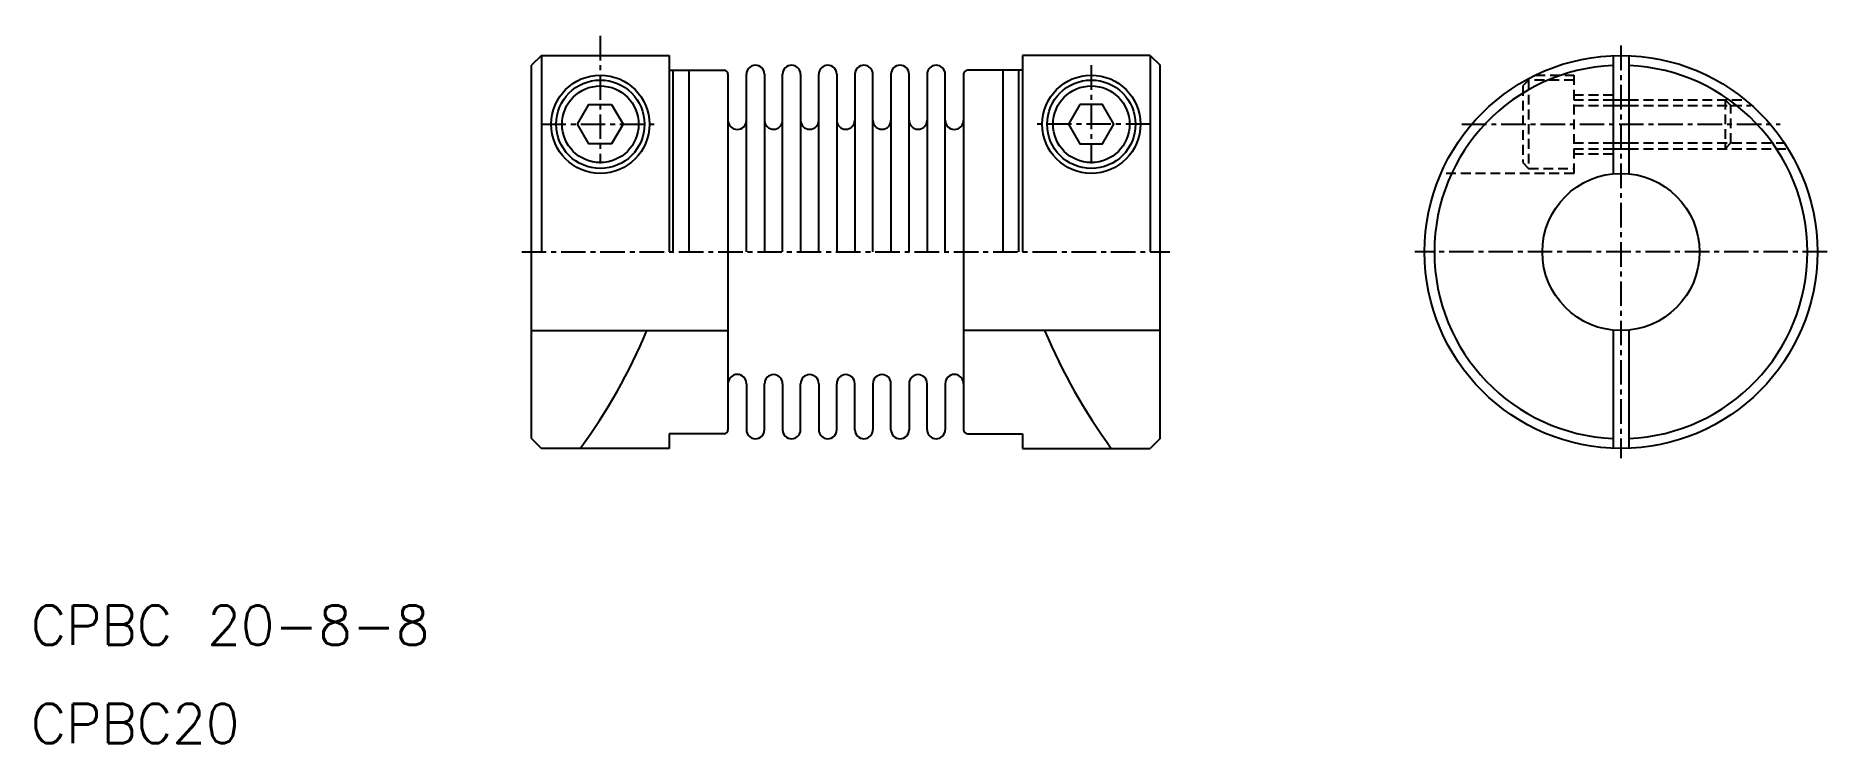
# Model space of a CAD drawing. Extents: x 5.3 to 96.5, y 5 to 41.
import ezdxf

# ---------------------------------------------------------------- set-up
doc = ezdxf.new("R2010")
doc.units = 0
doc.linetypes.add('CENTER', pattern=[2, 1.25, -0.25, 0.25, -0.25])
doc.linetypes.add('DASHED', pattern=[0.75, 0.5, -0.25])
doc.layers.get('0').update_dxf_attribs({"linetype": 'CONTINUOUS'})
doc.layers.add('CENTER', color=1, linetype='CENTER')
doc.styles.get("Standard").update_dxf_attribs({"font": 'txt', "bigfont": 'BIGFONT'})

msp = doc.modelspace()

# ---------------------------------------------------------------- linework, layer by layer
at = {"color": 7, "linetype": 'CONTINUOUS'}
for p, q in [((31, 40), (30.5, 39.5)), ((30.5, 20.5), (30.5, 39.5)), ((31, 40), (37.5, 40)), ((31, 40), (31, 30)), ((37.5, 40), (37.5, 39.25)), ((37.5, 39.25), (37.5, 30)), ((37.5, 39.25), (40.3, 39.25)), ((37.7, 39.25), (37.7, 30)), ((38.5, 39.25), (38.5, 30)), ((55.5, 39.25), (52.7, 39.25)), ((54.5, 39.25), (54.5, 30)), ((55.3, 39.25), (55.3, 30)), ((62, 40), (55.5, 40)), ((55.5, 40), (55.5, 39.25)), ((55.5, 39.25), (55.5, 30)), ((62, 40), (62, 30)), ((62, 40), (62.5, 39.5)), ((62.5, 20.5), (62.5, 39.5)), ((85.569, 39.992), (85.569, 33.98)), ((86.369, 39.992), (86.369, 33.98)), ((40.5, 39.05), (40.5, 20.95)), ((41.44, 30), (41.44, 39.045)), ((42.36, 39.045), (42.36, 30)), ((43.28, 30), (43.28, 39.045)), ((44.2, 39.045), (44.2, 30)), ((45.12, 30), (45.12, 39.045)), ((46.04, 39.045), (46.04, 30)), ((46.96, 39.045), (46.96, 30)), ((47.88, 30), (47.88, 39.045)), ((48.8, 39.045), (48.8, 30)), ((49.72, 30), (49.72, 39.045)), ((50.64, 39.045), (50.64, 30)), ((51.56, 30), (51.56, 39.045)), ((52.5, 39.05), (52.5, 20.95)), ((85.569, 37.75), (86.369, 37.75)), ((85.569, 35.25), (86.369, 35.25)), ((88.357, 35.55), (88.357, 35.55)), ((90.345, 35.55), (90.345, 35.55)), ((30.5, 26), (40.5, 26)), ((62.5, 26), (52.5, 26)), ((85.569, 26.02), (85.569, 20.008)), ((86.369, 26.02), (86.369, 20.008)), ((41.44, 23.295), (41.44, 20.955)), ((42.36, 20.955), (42.36, 23.295)), ((43.28, 23.295), (43.28, 20.955)), ((44.2, 20.955), (44.2, 23.295)), ((45.12, 23.295), (45.12, 20.955)), ((46.04, 20.955), (46.04, 23.295)), ((46.96, 20.955), (46.96, 23.295)), ((47.88, 23.295), (47.88, 20.955)), ((48.8, 20.955), (48.8, 23.295)), ((49.72, 23.295), (49.72, 20.955)), ((50.64, 20.955), (50.64, 23.295)), ((51.56, 23.295), (51.56, 20.955)), ((30.5, 20.5), (31, 20)), ((37.5, 20.75), (37.5, 20)), ((40.3, 20.75), (37.5, 20.75)), ((52.7, 20.75), (55.5, 20.75)), ((55.5, 20.75), (55.5, 20)), ((62.5, 20.5), (62, 20)), ((37.5, 20), (31, 20)), ((55.5, 20), (62, 20))]:
    msp.add_line(p, q, dxfattribs=at)
at = {"color": 3, "linetype": 'DASHED'}
for p, q in [((81.269, 38.75), (80.969, 38.45)), ((80.969, 38.45), (80.969, 34.55)), ((83.569, 38.75), (81.269, 38.75)), ((81.269, 38.75), (81.269, 34.25)), ((81.61, 39), (83.569, 39)), ((83.569, 39), (83.569, 34)), ((83.569, 38), (85.569, 38)), ((83.569, 37.75), (85.569, 37.75)), ((83.569, 37.45), (85.569, 37.45)), ((86.369, 37.75), (92.227, 37.75)), ((86.369, 37.45), (92.583, 37.45)), ((91.269, 37.75), (91.269, 35.25)), ((91.269, 37.75), (91.569, 37.45)), ((91.569, 35.55), (91.569, 37.45)), ((83.569, 35.55), (85.569, 35.55)), ((83.569, 35.25), (85.569, 35.25)), ((83.569, 35), (85.569, 35)), ((86.369, 35.55), (94.321, 35.55)), ((86.369, 35.25), (94.511, 35.25)), ((91.569, 35.55), (91.269, 35.25)), ((83.569, 34), (76.804, 34)), ((80.969, 34.55), (81.269, 34.25)), ((81.269, 34.25), (83.569, 34.25))]:
    msp.add_line(p, q, dxfattribs=at)
at = {"color": 3, "linetype": 'CONTINUOUS'}
for p, q in [((85.569, 37.45), (86.369, 37.45)), ((85.569, 35.55), (86.369, 35.55))]:
    msp.add_line(p, q, dxfattribs=at)
at = {"color": 7, "linetype": 'CONTINUOUS'}
for points in [[(34.577, 37.5), (35.155, 36.5), (34.577, 35.5), (33.423, 35.5), (32.845, 36.5), (33.423, 37.5)], [(58.423, 37.5), (57.845, 36.5), (58.423, 35.5), (59.577, 35.5), (60.155, 36.5), (59.577, 37.5)]]:
    msp.add_lwpolyline(points, close=True, dxfattribs=at)
for centre, radius in [((85.969, 30), 10), ((34, 36.5), 2.5), ((34, 36.5), 2.25), ((34, 36.5), 1.95), ((59, 36.5), 2.5), ((59, 36.5), 2.25), ((59, 36.5), 1.95), ((85.969, 30), 4)]:
    msp.add_circle(centre, radius, dxfattribs=at)
for centre, radius, start, end in [((40.3, 39.05), 0.2, 0, 90), ((41.9, 39.045), 0.46, 0, 180), ((43.74, 39.045), 0.46, 0, 180), ((45.58, 39.045), 0.46, 0, 180), ((47.42, 39.045), 0.46, 0, 180), ((49.26, 39.045), 0.46, 0, 180), ((51.1, 39.045), 0.46, 0, 180), ((52.7, 39.05), 0.2, 90, 180), ((85.969, 30), 9.5, 92.41317, 267.58683), ((85.969, 30), 9.5, 272.41317, 87.58683), ((40.97, 36.705), 0.47, 180, 0), ((42.82, 36.705), 0.46, 180, 0), ((44.66, 36.705), 0.46, 180, 0), ((46.5, 36.705), 0.46, 180, 0), ((48.34, 36.705), 0.46, 180, 0), ((50.18, 36.705), 0.46, 180, 0), ((52.03, 36.705), 0.47, 180, 0), ((9.206, 37.405), 29.466, 323.79334, 337.22751), ((83.794, 37.405), 29.466, 202.77249, 216.20666), ((40.97, 23.295), 0.47, 0, 180), ((42.82, 23.295), 0.46, 0, 180), ((44.66, 23.295), 0.46, 0, 180), ((46.5, 23.295), 0.46, 0, 180), ((48.34, 23.295), 0.46, 0, 180), ((50.18, 23.295), 0.46, 0, 180), ((52.03, 23.295), 0.47, 0, 180), ((40.3, 20.95), 0.2, 270, 0), ((41.9, 20.955), 0.46, 180, 0), ((43.74, 20.955), 0.46, 180, 0), ((45.58, 20.955), 0.46, 180, 0), ((47.42, 20.955), 0.46, 180, 0), ((49.26, 20.955), 0.46, 180, 0), ((51.1, 20.955), 0.46, 180, 0), ((52.7, 20.95), 0.2, 180, 270)]:
    msp.add_arc(centre, radius, start, end, dxfattribs=at)
at = {"layer": 'CENTER', "color": 1, "linetype": 'CENTER'}
for p, q in [((34, 41), (34, 34.5)), ((85.969, 40.5), (85.969, 19.5)), ((59, 39.5), (59, 34.5)), ((31, 36.5), (37, 36.5)), ((62, 36.5), (56, 36.5)), ((77.87, 36.5), (94.068, 36.5)), ((30, 30), (63, 30)), ((96.469, 30), (75.469, 30))]:
    msp.add_line(p, q, dxfattribs=at)

# ---------------------------------------------------------------- texts
at = {"color": 7, "linetype": 'CONTINUOUS'}
for s, p in [('CPBC 20-8-8', (5, 10)), ('CPBC20', (5, 5))]:
    msp.add_text(s, height=2, dxfattribs=at).set_placement(p)

doc.saveas('drawing.dxf')
